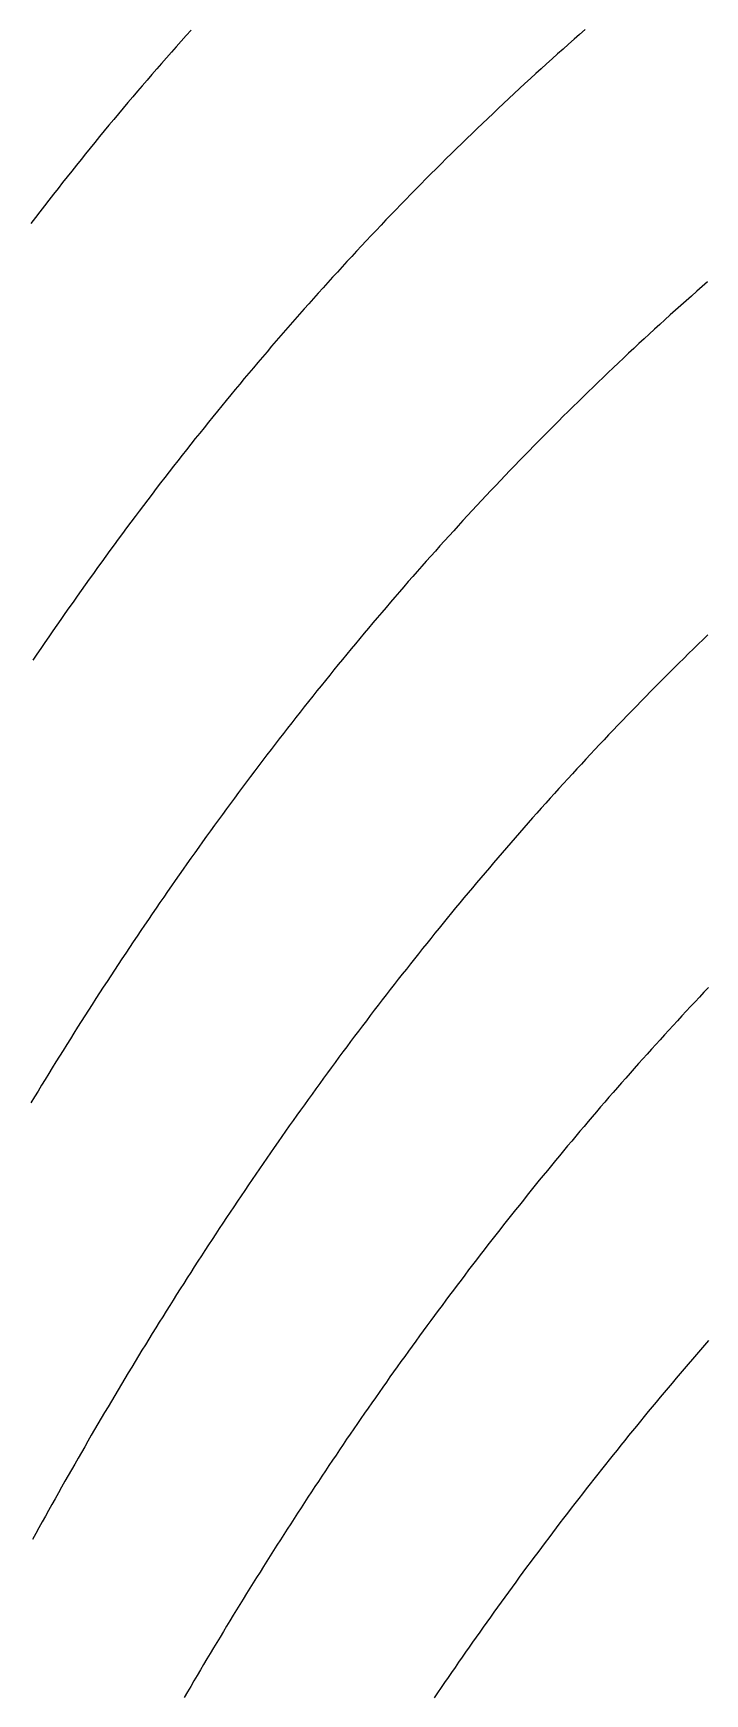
# Model space of a CAD drawing. Extents: x 2 to 198, y -170 to -3.
# Drawn here: x 42.08 to 55.26, y -93.46 to -60.91 of the extents above; entities that cross this region are included whole.
import ezdxf

# ---------------------------------------------------------------- set-up
doc = ezdxf.new("R2010")
doc.units = 0
doc.layers.add('MyLines', color=7, linetype='Continuous')

msp = doc.modelspace()

# ---------------------------------------------------------------- linework, layer by layer
at = {"layer": 'MyLines'}
for p, q in [((45.177, -60.851), (45.08, -60.959)), ((52.911, -60.84), (52.802, -60.935)), ((44.886, -61.176), (44.79, -61.285)), ((44.983, -61.067), (44.886, -61.176)), ((45.08, -60.959), (44.983, -61.067)), ((52.585, -61.126), (52.476, -61.222)), ((52.693, -61.031), (52.585, -61.126)), ((52.802, -60.935), (52.693, -61.031)), ((44.599, -61.503), (44.503, -61.612)), ((44.694, -61.394), (44.599, -61.503)), ((44.79, -61.285), (44.694, -61.394)), ((52.154, -61.511), (52.047, -61.607)), ((52.261, -61.415), (52.154, -61.511)), ((52.368, -61.318), (52.261, -61.415)), ((52.476, -61.222), (52.368, -61.318)), ((44.314, -61.831), (44.219, -61.941)), ((44.408, -61.722), (44.314, -61.831)), ((44.503, -61.612), (44.408, -61.722)), ((51.835, -61.801), (51.729, -61.898)), ((51.941, -61.704), (51.835, -61.801)), ((52.047, -61.607), (51.941, -61.704)), ((44.031, -62.162), (43.938, -62.272)), ((44.125, -62.051), (44.031, -62.162)), ((44.219, -61.941), (44.125, -62.051)), ((51.519, -62.092), (51.414, -62.189)), ((51.624, -61.995), (51.519, -62.092)), ((51.729, -61.898), (51.624, -61.995)), ((43.751, -62.494), (43.658, -62.605)), ((43.844, -62.383), (43.751, -62.494)), ((43.938, -62.272), (43.844, -62.383)), ((51.102, -62.483), (50.999, -62.581)), ((51.206, -62.385), (51.102, -62.483)), ((51.31, -62.287), (51.206, -62.385)), ((51.414, -62.189), (51.31, -62.287)), ((43.566, -62.716), (43.474, -62.828)), ((43.658, -62.605), (43.566, -62.716)), ((50.793, -62.777), (50.691, -62.876)), ((50.896, -62.679), (50.793, -62.777)), ((50.999, -62.581), (50.896, -62.679)), ((43.29, -63.051), (43.199, -63.163)), ((43.382, -62.939), (43.29, -63.051)), ((43.474, -62.828), (43.382, -62.939)), ((50.487, -63.073), (50.386, -63.172)), ((50.589, -62.974), (50.487, -63.073)), ((50.691, -62.876), (50.589, -62.974)), ((43.017, -63.388), (42.926, -63.501)), ((43.108, -63.276), (43.017, -63.388)), ((43.199, -63.163), (43.108, -63.276)), ((50.084, -63.47), (49.984, -63.569)), ((50.184, -63.37), (50.084, -63.47)), ((50.285, -63.271), (50.184, -63.37)), ((50.386, -63.172), (50.285, -63.271)), ((42.746, -63.727), (42.656, -63.84)), ((42.836, -63.614), (42.746, -63.727)), ((42.926, -63.501), (42.836, -63.614)), ((49.785, -63.769), (49.686, -63.869)), ((49.884, -63.669), (49.785, -63.769)), ((49.984, -63.569), (49.884, -63.669)), ((42.477, -64.067), (42.388, -64.181)), ((42.566, -63.954), (42.477, -64.067)), ((42.656, -63.84), (42.566, -63.954)), ((49.488, -64.069), (49.39, -64.17)), ((49.587, -63.969), (49.488, -64.069)), ((49.686, -63.869), (49.587, -63.969)), ((42.211, -64.41), (42.123, -64.524)), ((42.299, -64.295), (42.211, -64.41)), ((42.388, -64.181), (42.299, -64.295)), ((49.195, -64.371), (49.097, -64.472)), ((49.292, -64.27), (49.195, -64.371)), ((49.39, -64.17), (49.292, -64.27)), ((42.123, -64.524), (42.034, -64.639)), ((48.904, -64.675), (48.807, -64.776)), ((49, -64.573), (48.904, -64.675)), ((49.097, -64.472), (49, -64.573)), ((48.52, -65.081), (48.425, -65.184)), ((48.615, -64.98), (48.52, -65.081)), ((48.711, -64.878), (48.615, -64.98)), ((48.807, -64.776), (48.711, -64.878)), ((48.235, -65.388), (48.141, -65.491)), ((48.33, -65.286), (48.235, -65.388)), ((48.425, -65.184), (48.33, -65.286)), ((47.953, -65.696), (47.859, -65.799)), ((48.047, -65.594), (47.953, -65.696)), ((48.141, -65.491), (48.047, -65.594)), ((47.673, -66.006), (47.58, -66.11)), ((47.766, -65.903), (47.673, -66.006)), ((47.859, -65.799), (47.766, -65.903)), ((54.995, -66.064), (54.891, -66.156)), ((55.1, -65.971), (54.995, -66.064)), ((55.205, -65.878), (55.1, -65.971)), ((55.311, -65.786), (55.205, -65.878)), ((47.396, -66.317), (47.304, -66.421)), ((47.488, -66.213), (47.396, -66.317)), ((47.58, -66.11), (47.488, -66.213)), ((54.683, -66.342), (54.579, -66.435)), ((54.786, -66.249), (54.683, -66.342)), ((54.891, -66.156), (54.786, -66.249)), ((47.121, -66.63), (47.03, -66.734)), ((47.212, -66.525), (47.121, -66.63)), ((47.304, -66.421), (47.212, -66.525)), ((54.27, -66.715), (54.168, -66.809)), ((54.373, -66.622), (54.27, -66.715)), ((54.476, -66.528), (54.373, -66.622)), ((54.579, -66.435), (54.476, -66.528)), ((46.758, -67.049), (46.668, -67.154)), ((46.848, -66.944), (46.758, -67.049)), ((46.939, -66.839), (46.848, -66.944)), ((47.03, -66.734), (46.939, -66.839)), ((53.965, -66.997), (53.864, -67.091)), ((54.066, -66.903), (53.965, -66.997)), ((54.168, -66.809), (54.066, -66.903)), ((46.488, -67.365), (46.399, -67.47)), ((46.578, -67.259), (46.488, -67.365)), ((46.668, -67.154), (46.578, -67.259)), ((53.562, -67.374), (53.462, -67.468)), ((53.662, -67.279), (53.562, -67.374)), ((53.763, -67.185), (53.662, -67.279)), ((53.864, -67.091), (53.763, -67.185)), ((46.221, -67.682), (46.132, -67.788)), ((46.31, -67.576), (46.221, -67.682)), ((46.399, -67.47), (46.31, -67.576)), ((53.263, -67.658), (53.164, -67.753)), ((53.363, -67.563), (53.263, -67.658)), ((53.462, -67.468), (53.363, -67.563)), ((45.956, -68.001), (45.868, -68.108)), ((46.044, -67.895), (45.956, -68.001)), ((46.132, -67.788), (46.044, -67.895)), ((52.967, -67.943), (52.869, -68.038)), ((53.066, -67.848), (52.967, -67.943)), ((53.164, -67.753), (53.066, -67.848)), ((45.693, -68.322), (45.606, -68.429)), ((45.781, -68.215), (45.693, -68.322)), ((45.868, -68.108), (45.781, -68.215)), ((52.577, -68.325), (52.48, -68.421)), ((52.674, -68.229), (52.577, -68.325)), ((52.772, -68.134), (52.674, -68.229)), ((52.869, -68.038), (52.772, -68.134)), ((45.433, -68.644), (45.346, -68.752)), ((45.519, -68.536), (45.433, -68.644)), ((45.606, -68.429), (45.519, -68.536)), ((52.287, -68.613), (52.191, -68.709)), ((52.384, -68.517), (52.287, -68.613)), ((52.48, -68.421), (52.384, -68.517)), ((45.174, -68.967), (45.089, -69.076)), ((45.26, -68.859), (45.174, -68.967)), ((45.346, -68.752), (45.26, -68.859)), ((51.905, -68.999), (51.811, -69.096)), ((52, -68.902), (51.905, -68.999)), ((52.096, -68.806), (52, -68.902)), ((52.191, -68.709), (52.096, -68.806)), ((44.918, -69.292), (44.833, -69.401)), ((45.003, -69.184), (44.918, -69.292)), ((45.089, -69.076), (45.003, -69.184)), ((51.622, -69.29), (51.528, -69.387)), ((51.716, -69.193), (51.622, -69.29)), ((51.811, -69.096), (51.716, -69.193)), ((44.664, -69.619), (44.579, -69.728)), ((44.748, -69.51), (44.664, -69.619)), ((44.833, -69.401), (44.748, -69.51)), ((51.341, -69.582), (51.248, -69.68)), ((51.434, -69.485), (51.341, -69.582)), ((51.528, -69.387), (51.434, -69.485)), ((44.411, -69.947), (44.328, -70.057)), ((44.495, -69.838), (44.411, -69.947)), ((44.579, -69.728), (44.495, -69.838)), ((50.97, -69.974), (50.878, -70.072)), ((51.062, -69.876), (50.97, -69.974)), ((51.155, -69.778), (51.062, -69.876)), ((51.248, -69.68), (51.155, -69.778)), ((44.161, -70.277), (44.078, -70.387)), ((44.244, -70.167), (44.161, -70.277)), ((44.328, -70.057), (44.244, -70.167)), ((50.694, -70.269), (50.603, -70.367)), ((50.786, -70.17), (50.694, -70.269)), ((50.878, -70.072), (50.786, -70.17)), ((43.913, -70.608), (43.831, -70.719)), ((43.996, -70.497), (43.913, -70.608)), ((44.078, -70.387), (43.996, -70.497)), ((50.421, -70.565), (50.331, -70.664)), ((50.512, -70.466), (50.421, -70.565)), ((50.603, -70.367), (50.512, -70.466)), ((43.667, -70.941), (43.585, -71.052)), ((43.749, -70.83), (43.667, -70.941)), ((43.831, -70.719), (43.749, -70.83)), ((50.151, -70.863), (50.061, -70.962)), ((50.241, -70.763), (50.151, -70.863)), ((50.331, -70.664), (50.241, -70.763)), ((43.423, -71.275), (43.342, -71.387)), ((43.504, -71.164), (43.423, -71.275)), ((43.585, -71.052), (43.504, -71.164)), ((49.793, -71.261), (49.705, -71.361)), ((49.882, -71.161), (49.793, -71.261)), ((49.972, -71.062), (49.882, -71.161)), ((50.061, -70.962), (49.972, -71.062)), ((43.261, -71.499), (43.18, -71.611)), ((43.342, -71.387), (43.261, -71.499)), ((49.528, -71.562), (49.44, -71.662)), ((49.616, -71.461), (49.528, -71.562)), ((49.705, -71.361), (49.616, -71.461)), ((43.02, -71.836), (42.94, -71.949)), ((43.1, -71.724), (43.02, -71.836)), ((43.18, -71.611), (43.1, -71.724)), ((49.265, -71.863), (49.177, -71.964)), ((49.352, -71.763), (49.265, -71.863)), ((49.44, -71.662), (49.352, -71.763)), ((42.78, -72.175), (42.701, -72.288)), ((42.86, -72.062), (42.78, -72.175)), ((42.94, -71.949), (42.86, -72.062)), ((49.004, -72.166), (48.917, -72.268)), ((49.09, -72.065), (49.004, -72.166)), ((49.177, -71.964), (49.09, -72.065)), ((42.543, -72.515), (42.464, -72.629)), ((42.622, -72.401), (42.543, -72.515)), ((42.701, -72.288), (42.622, -72.401)), ((48.659, -72.572), (48.573, -72.674)), ((48.745, -72.471), (48.659, -72.572)), ((48.831, -72.369), (48.745, -72.471)), ((48.917, -72.268), (48.831, -72.369)), ((42.307, -72.857), (42.229, -72.971)), ((42.386, -72.742), (42.307, -72.857)), ((42.464, -72.629), (42.386, -72.742)), ((48.403, -72.878), (48.318, -72.981)), ((48.488, -72.776), (48.403, -72.878)), ((48.573, -72.674), (48.488, -72.776)), ((55.129, -72.887), (55.034, -72.98)), ((55.224, -72.795), (55.129, -72.887)), ((55.32, -72.703), (55.224, -72.795)), ((42.151, -73.085), (42.073, -73.2)), ((42.229, -72.971), (42.151, -73.085)), ((48.149, -73.186), (48.065, -73.288)), ((48.233, -73.083), (48.149, -73.186)), ((48.318, -72.981), (48.233, -73.083)), ((54.845, -73.165), (54.75, -73.258)), ((54.939, -73.073), (54.845, -73.165)), ((55.034, -72.98), (54.939, -73.073)), ((47.897, -73.494), (47.813, -73.597)), ((47.981, -73.391), (47.897, -73.494)), ((48.065, -73.288), (47.981, -73.391)), ((54.47, -73.538), (54.377, -73.631)), ((54.563, -73.444), (54.47, -73.538)), ((54.656, -73.351), (54.563, -73.444)), ((54.75, -73.258), (54.656, -73.351)), ((47.647, -73.804), (47.564, -73.908)), ((47.73, -73.701), (47.647, -73.804)), ((47.813, -73.597), (47.73, -73.701)), ((54.191, -73.818), (54.099, -73.912)), ((54.284, -73.725), (54.191, -73.818)), ((54.377, -73.631), (54.284, -73.725)), ((47.399, -74.115), (47.316, -74.219)), ((47.481, -74.012), (47.399, -74.115)), ((47.564, -73.908), (47.481, -74.012)), ((53.824, -74.194), (53.733, -74.288)), ((53.915, -74.1), (53.824, -74.194)), ((54.007, -74.006), (53.915, -74.1)), ((54.099, -73.912), (54.007, -74.006)), ((47.071, -74.532), (46.989, -74.637)), ((47.152, -74.428), (47.071, -74.532)), ((47.234, -74.324), (47.152, -74.428)), ((47.316, -74.219), (47.234, -74.324)), ((53.551, -74.477), (53.461, -74.571)), ((53.642, -74.382), (53.551, -74.477)), ((53.733, -74.288), (53.642, -74.382)), ((46.827, -74.847), (46.746, -74.952)), ((46.908, -74.742), (46.827, -74.847)), ((46.989, -74.637), (46.908, -74.742)), ((53.191, -74.856), (53.102, -74.951)), ((53.281, -74.761), (53.191, -74.856)), ((53.371, -74.666), (53.281, -74.761)), ((53.461, -74.571), (53.371, -74.666)), ((46.585, -75.162), (46.505, -75.268)), ((46.666, -75.057), (46.585, -75.162)), ((46.746, -74.952), (46.666, -75.057)), ((52.924, -75.141), (52.835, -75.237)), ((53.013, -75.046), (52.924, -75.141)), ((53.102, -74.951), (53.013, -75.046)), ((46.345, -75.479), (46.266, -75.585)), ((46.425, -75.373), (46.345, -75.479)), ((46.505, -75.268), (46.425, -75.373)), ((52.659, -75.428), (52.571, -75.524)), ((52.747, -75.332), (52.659, -75.428)), ((52.835, -75.237), (52.747, -75.332)), ((46.107, -75.797), (46.028, -75.904)), ((46.186, -75.691), (46.107, -75.797)), ((46.266, -75.585), (46.186, -75.691)), ((52.309, -75.812), (52.222, -75.908)), ((52.396, -75.716), (52.309, -75.812)), ((52.483, -75.62), (52.396, -75.716)), ((52.571, -75.524), (52.483, -75.62)), ((45.871, -76.117), (45.793, -76.224)), ((45.95, -76.01), (45.871, -76.117)), ((46.028, -75.904), (45.95, -76.01)), ((52.049, -76.101), (51.963, -76.198)), ((52.135, -76.005), (52.049, -76.101)), ((52.222, -75.908), (52.135, -76.005)), ((45.636, -76.438), (45.559, -76.545)), ((45.714, -76.331), (45.636, -76.438)), ((45.793, -76.224), (45.714, -76.331)), ((51.706, -76.488), (51.62, -76.585)), ((51.791, -76.391), (51.706, -76.488)), ((51.877, -76.294), (51.791, -76.391)), ((51.963, -76.198), (51.877, -76.294)), ((45.403, -76.76), (45.326, -76.868)), ((45.481, -76.653), (45.403, -76.76)), ((45.559, -76.545), (45.481, -76.653)), ((51.45, -76.78), (51.366, -76.878)), ((51.535, -76.683), (51.45, -76.78)), ((51.62, -76.585), (51.535, -76.683)), ((45.172, -77.084), (45.096, -77.192)), ((45.249, -76.976), (45.172, -77.084)), ((45.326, -76.868), (45.249, -76.976)), ((51.197, -77.073), (51.114, -77.171)), ((51.282, -76.975), (51.197, -77.073)), ((51.366, -76.878), (51.282, -76.975)), ((44.943, -77.409), (44.867, -77.518)), ((45.019, -77.3), (44.943, -77.409)), ((45.096, -77.192), (45.019, -77.3)), ((50.863, -77.465), (50.78, -77.564)), ((50.946, -77.367), (50.863, -77.465)), ((51.03, -77.269), (50.946, -77.367)), ((51.114, -77.171), (51.03, -77.269)), ((44.715, -77.735), (44.64, -77.844)), ((44.791, -77.626), (44.715, -77.735)), ((44.867, -77.518), (44.791, -77.626)), ((50.615, -77.761), (50.532, -77.859)), ((50.697, -77.662), (50.615, -77.761)), ((50.78, -77.564), (50.697, -77.662)), ((44.489, -78.063), (44.414, -78.173)), ((44.564, -77.954), (44.489, -78.063)), ((44.64, -77.844), (44.564, -77.954)), ((50.368, -78.057), (50.286, -78.156)), ((50.45, -77.958), (50.368, -78.057)), ((50.532, -77.859), (50.45, -77.958)), ((44.264, -78.392), (44.19, -78.502)), ((44.339, -78.282), (44.264, -78.392)), ((44.414, -78.173), (44.339, -78.282)), ((50.124, -78.355), (50.042, -78.455)), ((50.205, -78.256), (50.124, -78.355)), ((50.286, -78.156), (50.205, -78.256)), ((44.042, -78.723), (43.968, -78.833)), ((44.116, -78.612), (44.042, -78.723)), ((44.19, -78.502), (44.116, -78.612)), ((49.8, -78.754), (49.72, -78.854)), ((49.881, -78.654), (49.8, -78.754)), ((49.962, -78.554), (49.881, -78.654)), ((50.042, -78.455), (49.962, -78.554)), ((43.82, -79.055), (43.747, -79.166)), ((43.894, -78.944), (43.82, -79.055)), ((43.968, -78.833), (43.894, -78.944)), ((49.56, -79.054), (49.48, -79.155)), ((49.64, -78.954), (49.56, -79.054)), ((49.72, -78.854), (49.64, -78.954)), ((43.6, -79.388), (43.528, -79.499)), ((43.674, -79.277), (43.6, -79.388)), ((43.747, -79.166), (43.674, -79.277)), ((49.322, -79.356), (49.242, -79.456)), ((49.401, -79.255), (49.322, -79.356)), ((49.48, -79.155), (49.401, -79.255)), ((43.382, -79.723), (43.31, -79.835)), ((43.455, -79.611), (43.382, -79.723)), ((43.528, -79.499), (43.455, -79.611)), ((49.085, -79.658), (49.006, -79.76)), ((49.164, -79.557), (49.085, -79.658)), ((49.242, -79.456), (49.164, -79.557)), ((55.24, -79.711), (55.152, -79.804)), ((55.327, -79.619), (55.24, -79.711)), ((43.165, -80.059), (43.094, -80.171)), ((43.238, -79.947), (43.165, -80.059)), ((43.31, -79.835), (43.238, -79.947)), ((48.772, -80.064), (48.694, -80.165)), ((48.85, -79.962), (48.772, -80.064)), ((48.928, -79.861), (48.85, -79.962)), ((49.006, -79.76), (48.928, -79.861)), ((54.979, -79.989), (54.893, -80.082)), ((55.066, -79.896), (54.979, -79.989)), ((55.152, -79.804), (55.066, -79.896)), ((43.022, -80.284), (42.95, -80.396)), ((43.094, -80.171), (43.022, -80.284)), ((48.539, -80.369), (48.462, -80.471)), ((48.617, -80.267), (48.539, -80.369)), ((48.694, -80.165), (48.617, -80.267)), ((54.635, -80.361), (54.55, -80.454)), ((54.721, -80.267), (54.635, -80.361)), ((54.807, -80.174), (54.721, -80.267)), ((54.893, -80.082), (54.807, -80.174)), ((42.808, -80.622), (42.737, -80.735)), ((42.879, -80.509), (42.808, -80.622)), ((42.95, -80.396), (42.879, -80.509)), ((48.308, -80.676), (48.232, -80.778)), ((48.385, -80.573), (48.308, -80.676)), ((48.462, -80.471), (48.385, -80.573)), ((54.379, -80.64), (54.295, -80.734)), ((54.464, -80.547), (54.379, -80.64)), ((54.55, -80.454), (54.464, -80.547)), ((42.595, -80.962), (42.524, -81.076)), ((42.666, -80.849), (42.595, -80.962)), ((42.737, -80.735), (42.666, -80.849)), ((48.079, -80.983), (48.003, -81.086)), ((48.155, -80.881), (48.079, -80.983)), ((48.232, -80.778), (48.155, -80.881)), ((54.042, -81.015), (53.958, -81.109)), ((54.126, -80.921), (54.042, -81.015)), ((54.21, -80.827), (54.126, -80.921)), ((54.295, -80.734), (54.21, -80.827)), ((42.384, -81.304), (42.313, -81.418)), ((42.454, -81.19), (42.384, -81.304)), ((42.524, -81.076), (42.454, -81.19)), ((47.851, -81.292), (47.776, -81.396)), ((47.927, -81.189), (47.851, -81.292)), ((48.003, -81.086), (47.927, -81.189)), ((53.791, -81.297), (53.708, -81.391)), ((53.874, -81.203), (53.791, -81.297)), ((53.958, -81.109), (53.874, -81.203)), ((42.174, -81.646), (42.104, -81.761)), ((42.244, -81.532), (42.174, -81.646)), ((42.313, -81.418), (42.244, -81.532)), ((47.625, -81.602), (47.55, -81.706)), ((47.701, -81.499), (47.625, -81.602)), ((47.776, -81.396), (47.701, -81.499)), ((53.46, -81.675), (53.377, -81.769)), ((53.542, -81.58), (53.46, -81.675)), ((53.625, -81.486), (53.542, -81.58)), ((53.708, -81.391), (53.625, -81.486)), ((42.104, -81.761), (42.035, -81.876)), ((47.327, -82.018), (47.252, -82.122)), ((47.401, -81.914), (47.327, -82.018)), ((47.476, -81.81), (47.401, -81.914)), ((47.55, -81.706), (47.476, -81.81)), ((53.213, -81.959), (53.132, -82.054)), ((53.295, -81.864), (53.213, -81.959)), ((53.377, -81.769), (53.295, -81.864)), ((47.104, -82.331), (47.03, -82.435)), ((47.178, -82.226), (47.104, -82.331)), ((47.252, -82.122), (47.178, -82.226)), ((52.888, -82.34), (52.807, -82.435)), ((52.969, -82.245), (52.888, -82.34)), ((53.05, -82.149), (52.969, -82.245)), ((53.132, -82.054), (53.05, -82.149)), ((46.883, -82.645), (46.81, -82.75)), ((46.957, -82.54), (46.883, -82.645)), ((47.03, -82.435), (46.957, -82.54)), ((52.646, -82.627), (52.566, -82.723)), ((52.727, -82.531), (52.646, -82.627)), ((52.807, -82.435), (52.727, -82.531)), ((46.664, -82.96), (46.591, -83.065)), ((46.737, -82.855), (46.664, -82.96)), ((46.81, -82.75), (46.737, -82.855)), ((52.406, -82.914), (52.327, -83.011)), ((52.486, -82.818), (52.406, -82.914)), ((52.566, -82.723), (52.486, -82.818)), ((46.446, -83.276), (46.374, -83.382)), ((46.519, -83.171), (46.446, -83.276)), ((46.591, -83.065), (46.519, -83.171)), ((52.089, -83.3), (52.01, -83.396)), ((52.168, -83.203), (52.089, -83.3)), ((52.247, -83.107), (52.168, -83.203)), ((52.327, -83.011), (52.247, -83.107)), ((46.23, -83.594), (46.158, -83.7)), ((46.302, -83.488), (46.23, -83.594)), ((46.374, -83.382), (46.302, -83.488)), ((51.853, -83.59), (51.775, -83.687)), ((51.932, -83.493), (51.853, -83.59)), ((52.01, -83.396), (51.932, -83.493)), ((46.015, -83.913), (45.944, -84.019)), ((46.087, -83.806), (46.015, -83.913)), ((46.158, -83.7), (46.087, -83.806)), ((51.619, -83.881), (51.542, -83.978)), ((51.697, -83.784), (51.619, -83.881)), ((51.775, -83.687), (51.697, -83.784)), ((45.802, -84.233), (45.731, -84.34)), ((45.873, -84.126), (45.802, -84.233)), ((45.944, -84.019), (45.873, -84.126)), ((51.31, -84.27), (51.233, -84.368)), ((51.387, -84.173), (51.31, -84.27)), ((51.464, -84.075), (51.387, -84.173)), ((51.542, -83.978), (51.464, -84.075)), ((45.59, -84.554), (45.52, -84.662)), ((45.661, -84.447), (45.59, -84.554)), ((45.731, -84.34), (45.661, -84.447)), ((51.08, -84.564), (51.003, -84.662)), ((51.156, -84.466), (51.08, -84.564)), ((51.233, -84.368), (51.156, -84.466)), ((45.38, -84.877), (45.31, -84.984)), ((45.45, -84.769), (45.38, -84.877)), ((45.52, -84.662), (45.45, -84.769)), ((50.851, -84.858), (50.775, -84.957)), ((50.927, -84.76), (50.851, -84.858)), ((51.003, -84.662), (50.927, -84.76)), ((45.171, -85.2), (45.101, -85.309)), ((45.24, -85.092), (45.171, -85.2)), ((45.31, -84.984), (45.24, -85.092)), ((50.549, -85.253), (50.474, -85.351)), ((50.624, -85.154), (50.549, -85.253)), ((50.7, -85.055), (50.624, -85.154)), ((50.775, -84.957), (50.7, -85.055)), ((44.963, -85.525), (44.894, -85.634)), ((45.032, -85.417), (44.963, -85.525)), ((45.101, -85.309), (45.032, -85.417)), ((50.324, -85.55), (50.25, -85.649)), ((50.399, -85.45), (50.324, -85.55)), ((50.474, -85.351), (50.399, -85.45)), ((44.757, -85.852), (44.688, -85.961)), ((44.825, -85.743), (44.757, -85.852)), ((44.894, -85.634), (44.825, -85.743)), ((50.101, -85.847), (50.027, -85.947)), ((50.175, -85.748), (50.101, -85.847)), ((50.25, -85.649), (50.175, -85.748)), ((44.552, -86.179), (44.484, -86.289)), ((44.62, -86.07), (44.552, -86.179)), ((44.688, -85.961), (44.62, -86.07)), ((49.806, -86.246), (49.733, -86.346)), ((49.88, -86.146), (49.806, -86.246)), ((49.953, -86.047), (49.88, -86.146)), ((50.027, -85.947), (49.953, -86.047)), ((44.348, -86.508), (44.281, -86.618)), ((44.416, -86.398), (44.348, -86.508)), ((44.484, -86.289), (44.416, -86.398)), ((49.587, -86.547), (49.514, -86.647)), ((49.66, -86.446), (49.587, -86.547)), ((49.733, -86.346), (49.66, -86.446)), ((55.333, -86.535), (55.253, -86.628)), ((44.146, -86.838), (44.079, -86.948)), ((44.213, -86.728), (44.146, -86.838)), ((44.281, -86.618), (44.213, -86.728)), ((49.369, -86.848), (49.296, -86.949)), ((49.441, -86.747), (49.369, -86.848)), ((49.514, -86.647), (49.441, -86.747)), ((55.013, -86.905), (54.933, -86.998)), ((55.092, -86.813), (55.013, -86.905)), ((55.172, -86.72), (55.092, -86.813)), ((55.253, -86.628), (55.172, -86.72)), ((43.945, -87.169), (43.878, -87.28)), ((44.012, -87.058), (43.945, -87.169)), ((44.079, -86.948), (44.012, -87.058)), ((49.152, -87.15), (49.08, -87.251)), ((49.224, -87.049), (49.152, -87.15)), ((49.296, -86.949), (49.224, -87.049)), ((54.775, -87.184), (54.696, -87.277)), ((54.854, -87.091), (54.775, -87.184)), ((54.933, -86.998), (54.854, -87.091)), ((43.745, -87.502), (43.679, -87.613)), ((43.812, -87.391), (43.745, -87.502)), ((43.878, -87.28), (43.812, -87.391)), ((48.866, -87.555), (48.794, -87.657)), ((48.937, -87.454), (48.866, -87.555)), ((49.009, -87.353), (48.937, -87.454)), ((49.08, -87.251), (49.009, -87.353)), ((54.46, -87.556), (54.382, -87.65)), ((54.538, -87.463), (54.46, -87.556)), ((54.617, -87.37), (54.538, -87.463)), ((54.696, -87.277), (54.617, -87.37)), ((43.547, -87.835), (43.481, -87.947)), ((43.613, -87.724), (43.547, -87.835)), ((43.679, -87.613), (43.613, -87.724)), ((48.653, -87.86), (48.582, -87.962)), ((48.723, -87.758), (48.653, -87.86)), ((48.794, -87.657), (48.723, -87.758)), ((54.226, -87.837), (54.149, -87.93)), ((54.304, -87.743), (54.226, -87.837)), ((54.382, -87.65), (54.304, -87.743)), ((43.35, -88.17), (43.284, -88.282)), ((43.415, -88.058), (43.35, -88.17)), ((43.481, -87.947), (43.415, -88.058)), ((48.441, -88.166), (48.371, -88.268)), ((48.511, -88.064), (48.441, -88.166)), ((48.582, -87.962), (48.511, -88.064)), ((53.994, -88.118), (53.917, -88.212)), ((54.071, -88.024), (53.994, -88.118)), ((54.149, -87.93), (54.071, -88.024)), ((43.154, -88.507), (43.089, -88.619)), ((43.219, -88.394), (43.154, -88.507)), ((43.284, -88.282), (43.219, -88.394)), ((48.23, -88.473), (48.161, -88.576)), ((48.3, -88.371), (48.23, -88.473)), ((48.371, -88.268), (48.3, -88.371)), ((53.687, -88.495), (53.611, -88.589)), ((53.763, -88.4), (53.687, -88.495)), ((53.84, -88.306), (53.763, -88.4)), ((53.917, -88.212), (53.84, -88.306)), ((42.959, -88.844), (42.894, -88.957)), ((43.024, -88.732), (42.959, -88.844)), ((43.089, -88.619), (43.024, -88.732)), ((48.022, -88.781), (47.952, -88.884)), ((48.091, -88.678), (48.022, -88.781)), ((48.161, -88.576), (48.091, -88.678)), ((53.459, -88.778), (53.383, -88.873)), ((53.535, -88.684), (53.459, -88.778)), ((53.611, -88.589), (53.535, -88.684)), ((42.765, -89.183), (42.701, -89.296)), ((42.83, -89.07), (42.765, -89.183)), ((42.894, -88.957), (42.83, -89.07)), ((47.814, -89.09), (47.745, -89.194)), ((47.883, -88.987), (47.814, -89.09)), ((47.952, -88.884), (47.883, -88.987)), ((53.157, -89.158), (53.082, -89.253)), ((53.232, -89.063), (53.157, -89.158)), ((53.308, -88.968), (53.232, -89.063)), ((53.383, -88.873), (53.308, -88.968)), ((42.637, -89.41), (42.573, -89.523)), ((42.701, -89.296), (42.637, -89.41)), ((47.539, -89.504), (47.471, -89.608)), ((47.608, -89.401), (47.539, -89.504)), ((47.676, -89.297), (47.608, -89.401)), ((47.745, -89.194), (47.676, -89.297)), ((52.932, -89.443), (52.858, -89.539)), ((53.007, -89.348), (52.932, -89.443)), ((53.082, -89.253), (53.007, -89.348)), ((42.446, -89.751), (42.382, -89.865)), ((42.509, -89.637), (42.446, -89.751)), ((42.573, -89.523), (42.509, -89.637)), ((47.335, -89.816), (47.267, -89.92)), ((47.403, -89.712), (47.335, -89.816)), ((47.471, -89.608), (47.403, -89.712)), ((52.636, -89.825), (52.562, -89.921)), ((52.71, -89.73), (52.636, -89.825)), ((52.784, -89.634), (52.71, -89.73)), ((52.858, -89.539), (52.784, -89.634)), ((42.255, -90.093), (42.192, -90.208)), ((42.319, -89.979), (42.255, -90.093)), ((42.382, -89.865), (42.319, -89.979)), ((47.132, -90.129), (47.064, -90.233)), ((47.199, -90.024), (47.132, -90.129)), ((47.267, -89.92), (47.199, -90.024)), ((52.415, -90.113), (52.342, -90.209)), ((52.488, -90.017), (52.415, -90.113)), ((52.562, -89.921), (52.488, -90.017)), ((42.129, -90.322), (42.066, -90.437)), ((42.192, -90.208), (42.129, -90.322)), ((46.93, -90.443), (46.863, -90.547)), ((46.997, -90.338), (46.93, -90.443)), ((47.064, -90.233), (46.997, -90.338)), ((52.196, -90.402), (52.123, -90.498)), ((52.269, -90.305), (52.196, -90.402)), ((52.342, -90.209), (52.269, -90.305)), ((46.729, -90.758), (46.663, -90.863)), ((46.796, -90.652), (46.729, -90.758)), ((46.863, -90.547), (46.796, -90.652)), ((51.906, -90.788), (51.833, -90.885)), ((51.978, -90.691), (51.906, -90.788)), ((52.05, -90.595), (51.978, -90.691)), ((52.123, -90.498), (52.05, -90.595)), ((46.53, -91.074), (46.464, -91.179)), ((46.597, -90.968), (46.53, -91.074)), ((46.663, -90.863), (46.597, -90.968)), ((51.69, -91.079), (51.618, -91.176)), ((51.762, -90.982), (51.69, -91.079)), ((51.833, -90.885), (51.762, -90.982)), ((46.332, -91.391), (46.266, -91.497)), ((46.398, -91.285), (46.332, -91.391)), ((46.464, -91.179), (46.398, -91.285)), ((51.475, -91.371), (51.404, -91.468)), ((51.547, -91.273), (51.475, -91.371)), ((51.618, -91.176), (51.547, -91.273)), ((46.135, -91.709), (46.07, -91.815)), ((46.201, -91.603), (46.135, -91.709)), ((46.266, -91.497), (46.201, -91.603)), ((51.192, -91.761), (51.121, -91.859)), ((51.263, -91.663), (51.192, -91.761)), ((51.333, -91.566), (51.263, -91.663)), ((51.404, -91.468), (51.333, -91.566)), ((45.94, -92.028), (45.875, -92.135)), ((46.005, -91.922), (45.94, -92.028)), ((46.07, -91.815), (46.005, -91.922)), ((50.981, -92.055), (50.911, -92.153)), ((51.051, -91.957), (50.981, -92.055)), ((51.121, -91.859), (51.051, -91.957)), ((45.745, -92.349), (45.681, -92.456)), ((45.81, -92.242), (45.745, -92.349)), ((45.875, -92.135), (45.81, -92.242)), ((50.771, -92.35), (50.702, -92.449)), ((50.841, -92.252), (50.771, -92.35)), ((50.911, -92.153), (50.841, -92.252)), ((45.552, -92.67), (45.488, -92.778)), ((45.617, -92.563), (45.552, -92.67)), ((45.681, -92.456), (45.617, -92.563)), ((50.494, -92.745), (50.425, -92.844)), ((50.563, -92.646), (50.494, -92.745)), ((50.632, -92.547), (50.563, -92.646)), ((50.702, -92.449), (50.632, -92.547)), ((45.36, -92.993), (45.297, -93.101)), ((45.424, -92.885), (45.36, -92.993)), ((45.488, -92.778), (45.424, -92.885)), ((50.287, -93.042), (50.219, -93.141)), ((50.356, -92.943), (50.287, -93.042)), ((50.425, -92.844), (50.356, -92.943)), ((45.17, -93.317), (45.106, -93.425)), ((45.233, -93.209), (45.17, -93.317)), ((45.297, -93.101), (45.233, -93.209)), ((50.082, -93.34), (50.014, -93.439)), ((50.151, -93.24), (50.082, -93.34)), ((50.219, -93.141), (50.151, -93.24)), ((45.106, -93.425), (45.043, -93.533)), ((50.014, -93.439), (49.946, -93.539))]:
    msp.add_line(p, q, dxfattribs=at)

doc.saveas('drawing.dxf')
